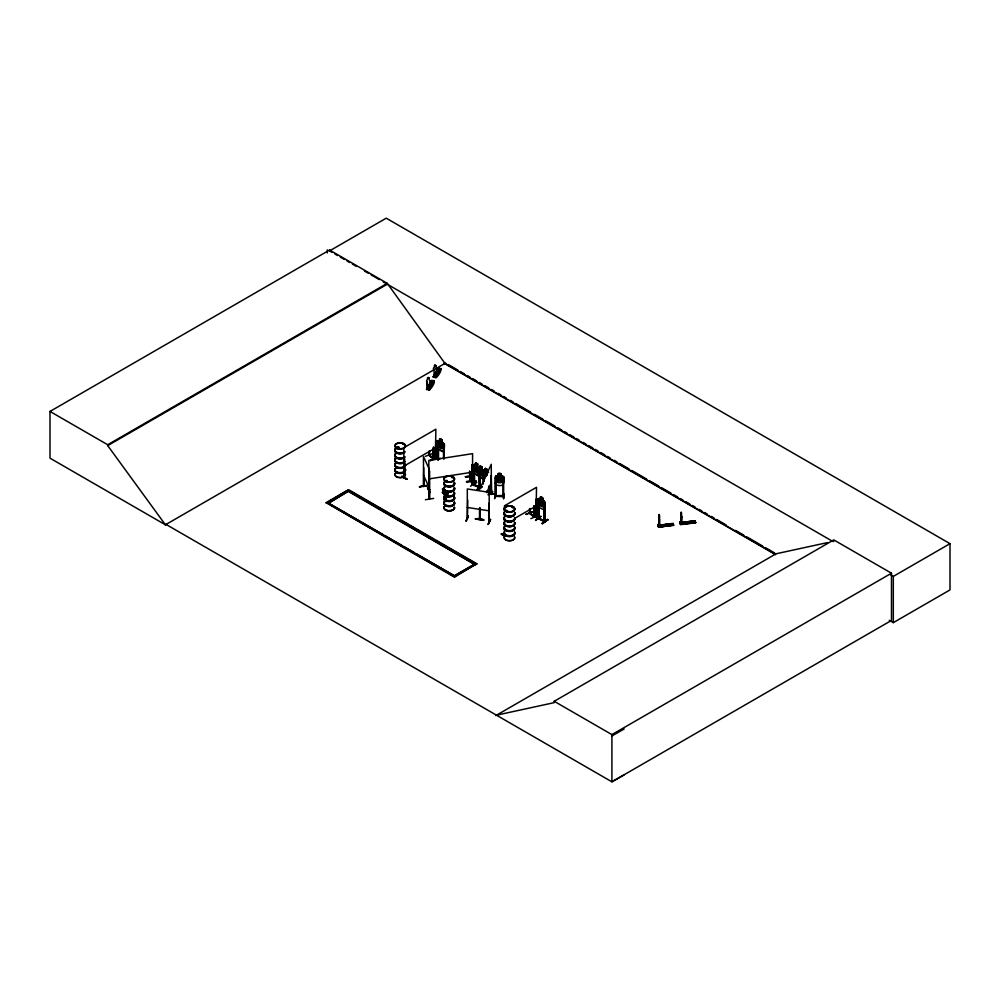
<?xml version="1.0" encoding="UTF-8"?>
<svg xmlns="http://www.w3.org/2000/svg" width="1000" height="1000" viewBox="0 0 1000 1000"><rect width="100%" height="100%" fill="white"/><g stroke="black" fill="none" stroke-linecap="round" stroke-linejoin="round"><path stroke-width="1.5" d="M469.588 470.988L469.9 477.188L469.487 476.05M658.938 524.587L659.463 526L659.338 514.538M659.638 519.062L659.463 526L658.863 524.862M680.462 522.312C681.488 522.712 679.775 520.725 680.55 524.3L695.475 522.212L695.625 522.837L680.588 524.612L679.987 521.888L681.55 521.838L679.987 521.888M680.9 522.075L681.038 514.138L680.863 514.775M681.438 523.425L681.688 517.537M681.625 517.688L681.55 523.413L681.075 522M673.65 525.388L658.55 526.987L658.25 524.75M658.9 517.362L659.212 514.7M659.025 516.987L658.913 517.8M681.612 517.275L681.725 516.462M681.737 516.9L681.575 517.55M429.237 388.488L429.65 382.55A1.887 1.475 28.9 0 0 429.275 380.05L429.15 377.975M436.05 376.15L436.463 370.213A1.887 1.475 28.9 0 0 436.087 367.713L435.975 365.637M496.025 496.175L495.262 496.4L495.35 477.7M495.375 493.462L494.613 498.725L495.425 493.837M496.1 477.887L495.337 477.875M495.475 476.575L496.275 475.7L495.375 476.55L495.438 496.15M496.238 484.938L495.387 482.6L496.238 484.938C504.175 487.337 504.338 483.288 503.738 476.675L500.95 475.812M495.425 495.725L496.2 495.55L495.438 495.475M503.575 495.7C484.562 496.95 507.35 494.113 502.962 496.575L502.887 477.875L503.65 478.062M498.162 475.8C496.075 472.312 503.15 472.438 500.863 475.938L502.25 476.725L502.25 480.975L500.863 482.762L498.263 482.7L496.863 480.85L496.863 476.6L498.263 475.875L498.263 473.55L500.863 473.663M502.788 496.55L502.8 495.7M503.925 493.65L503.575 498.938L503.975 493.688M427.663 485.55L419.412 486.788L427.625 485.475M480.012 507.85L480.075 518.987C478.537 519.637 480.788 517.438 479.525 518.638M491 494.4L491.625 493.413L491.05 493.738M491.562 494.1L491.262 475.538L491.15 494.075M475.425 519.025C480.425 516.975 491.575 522.612 475.438 518.95M469.913 477.088L469.913 476.45M428.488 389.212L427.663 389.05L427.625 387.775L428.475 387.612L428.488 389.212L428.45 387.938M434.75 375.525L435.262 376.95L434.475 376.725M435.125 375.725L434.762 375.662M396.613 447.512L398.013 447.85M396.775 447.638L398.062 447.95M397.35 447.962L396.95 447.25M403.537 444.25L403.688 444.15M403.125 443.938L403.387 443.913M445.688 480.887L447.137 480.613M445.763 481L446.788 480.838M447.25 480.85L446.688 480.375L447.137 481.087M452.025 477.625L452.1 477.212M452.125 477.438L452.825 477.438L451.912 477.5M505.85 510.825L507.463 510.7M506.538 511.112L506.388 510.3M506.163 510.825L506.825 510.425M507.163 510.913L506.925 510.85M507.488 510.825L507.025 511.037M512.825 507.638L512.175 507.325L513.062 507.4M466.163 520.9L468.375 515.837L465.975 520.938M401.825 476.375L406.9 479.263L401.737 476.688L406.9 479.263L403.263 476.812M504.787 536.175L501.175 534.062L504.812 536.112M501.438 533.888L505.075 535.913M431.112 383.812L430.588 384.588L430.637 383.762M438.2 371.712L437.562 372.275L437.3 371.463M538.362 518.7L538.263 517.938L539.188 518.125M538.362 518.025L539.1 518.775M539.175 518.837L538.513 500.012L538.513 518.525L544.938 521.575L544.938 503.075L544.15 502.925L544.163 521.5L544.462 520.612M544.1 520.788C529.8 514.325 548.862 522.675 544.275 520.588M666.562 524.913L666.6 524.55M666.513 524.95L667.325 524.4L667.55 525.15M689.225 522.65L689.575 521.925L688.5 522.05M486.15 474L487.525 472.688M432.45 453.6L425.363 456.325M533.088 511.712L526 514.425M440.812 444.087L439.175 441.362L440.525 444.6C437.537 446.062 440.213 448.55 440.988 445.325L442.837 448.425L441.413 445.05L442.775 443.075L440.825 443.95M541.413 502.275L543.413 501.175L542.05 503.15L543.475 506.525L541.625 503.425C540.837 506.562 538.312 504.312 541.163 502.713L539.812 499.475L541.462 502.05M444.113 449.812C442.575 455.375 445.613 444.513 444.05 443.787L441.962 441.962L442.025 439.637L439.812 438.663L438.812 445.538L439.888 447.875L441.9 448.825L442.975 447.525L442.025 439.637M538.3 504.925L538.975 507.512L544.075 509.875L544.688 501.887L542.663 500.025L542.663 497.75C537.263 495.65 545 497.35 542.537 500.1L543.612 501.375L543.612 505.625L542.537 506.938L540.525 505.975L539.45 503.65L539.45 499.4L540.525 499.15L540.513 496.725M544.075 509.875L544.763 508M428.4 387.837L428.013 388.275M658.95 516.737L659.087 514.9M428.825 489.7L429.7 489.538L428.862 489.438M472 483.7L471.825 465.025L472.575 464.9L472.725 483.587L471.825 483.7L472.738 482.875M435.1 375.15L434.438 375.45M479.888 519.312L479.725 507.8M427.562 487.562L429.875 492.638L427.625 487.525M427.55 487.85L429.762 492.612M467.738 500.075L467.375 518.525M466.2 520.975L468.375 516.225M488.812 503.512L489.113 522.112L489.237 485.887M490.575 519.663L488.175 524.362L490.562 519.612M488.175 524.362L490.363 519.237M479.525 489.562L491.262 464.288L491.388 494.5M486.7 492.625L491.262 482.788M535.588 520.35L540.725 516.45M474.6 484.188L473.988 483.875M474.212 484.35L474.6 484.862M479.375 475.312L479.312 487.612L479.975 487.925L479.2 487.15M486.275 491.425L489.5 492.837L488.713 492.663M495.55 494.237L488.7 493.462L488.625 492.575M429.613 454.8C428.075 452.788 429.137 458.738 428.888 452.075M433.1 458.162L433.088 458.775M433.762 448.263L433.787 458.988M534.4 506.362L534.45 517.2C519.788 504.913 543.488 525.638 530.25 512.9M530.2 513.538L529.763 508.537M533.737 516.263L534.412 516.462M427.1 382.075L427.438 388.15L427.1 382.075A1.887 1.475 28.9 0 1 427.475 379.712L427.5 377.863L428.375 377.45M433.888 369.812L433.925 369.738A1.887 1.475 28.9 0 1 434.288 367.388L434.55 365.225M426.538 389.3L428.9 385.725M434.05 376.987L433.975 375.125L436.463 376.225L436.675 375.625L436.675 376.425L433.975 375.925L433.975 375.125M426.488 389.288L427.8 386.863M430.087 382.975L430.562 381.95L433.263 382.612L430.562 381.95M430.875 381.375C438.212 381.9 428.713 382.863 431.35 380.525C441.6 378.925 419.775 402.1 433.9 381.337M438.162 368.188L433.3 376.95L438.162 368.188C448.212 366.825 426.4 389.762 441.012 369.062M427.625 387.775L427.663 389.05M429.988 383.188L431.35 380.525M430.213 383.325L432.075 381.012L427.425 389.438L426.688 389.212M434.25 375.825L433.925 369.738M435.65 373.4L438.688 368.45L434.225 377.113M431.875 380.775C419.45 400.275 433.925 381.812 431.375 380.775M438.688 368.45L433.5 376.875M434.05 381.025L428.663 389.675L432.65 382.425M428.713 389.688L433.5 381.163M433.075 382.5L428.888 389.613M436.087 459.087L435.875 440.438L435.275 459.288C439.875 459.4 424.925 453.6 438.188 459.8M536.775 517.2L536.512 498.537L536.125 517.513L536.775 517.2L535.913 517.4L536.575 516.337L536.125 516.838M470.45 481L469.487 472.1M486.35 475.163C485.475 478.2 483.3 475.838 485.925 474.425L484.688 471.112L486.275 474.075M444.513 494.275C442.225 493.125 446.238 488.325 443.45 491.25L442.762 488.85L443.825 491.087L442.362 492.663L443.8 491.825L444.513 494.275L443.8 491.825M443.825 491.087L444.487 490.15M446.812 493.775L446.112 491.375L446.812 493.775C448.488 489.725 447.738 501.512 447.388 494.137M447.188 493.612L447.85 492.675M445.138 498.6L444.438 496.188L445.138 498.6C446.812 494.55 446.062 506.337 445.712 498.95M445.513 498.438L446.175 497.5M442.75 492.95L443.425 492M446.112 491.375C447.038 496.312 445.438 493.4 447.825 496.325L448.25 496.637M446.112 495.475L447.163 494.35M444.438 496.188C445.35 501.138 443.762 498.225 446.15 501.15L446.562 501.463M444.438 500.3L445.487 499.175M396.85 447.312L397.225 448M398.088 447.75L397.35 447.812M445.637 480.737L446.712 481.062M512.788 507.075L512.4 507.075M442.362 492.663L443.6 491.312L442.762 488.85M443.663 491.775L444.888 490.45M447.013 494.3L448.237 492.975M444.038 500L445.288 498.663M445.337 499.125L446.562 497.788M658 525.275L658.15 525.9L658.012 524.475L659.575 524.412L658.012 524.475M658.1 525.662L673.188 524.125L659.638 525.688M658.462 526.562L658.612 527.188L673.6 524.95L658.625 527.188M673.138 523.9L671.513 523.688M658.5 526.85L673.612 525.112L673.037 523.35M695.013 520.775L695.575 522.537L680.512 524.4L679.925 522.762L695.163 521.55L695.013 520.775L693.487 521.112M695.088 521.35L680.013 523.013M695.562 522.638L695.013 520.925L679.925 522.762L695.013 520.925L695.163 521.55M478.65 471.95L477.663 473.2L475.812 472.15L474.825 469.762L474.825 465.513L475.812 465.312C475.962 459.538 472.887 467.325 479.05 467.088L479.775 468.225L477.725 466.337L478.65 467.7M472.65 483.387L471.775 483.488M472.575 483.612L472.575 453.663L428.8 460.438L428.875 480.75M530.25 513.575L530.2 508.913M423.438 486.3L423.888 485.838M429.65 498.925L429.538 471.562L428.8 471.675L429.538 471.562M435.275 458.612L435.6 459.412L436.087 440.562M504.5 535.487L504.475 505.8L536.512 487.3L536.013 517.3M403.612 444.475L402.95 444.475M512.962 507.45L512.238 507.45M480.025 468.162L478.05 467.837L478.663 476.55L483.363 479.188L483.975 471.2L483.275 470.037L482 469.3L482.987 470.625L482.987 474.875L482 476.125L480.163 475.062L479.175 472.675L480.163 465.962L481.938 467.062M478.125 467.9L478.775 467.438M474.462 464.4L473.762 464.888L473.738 484.738L479.775 488.125L479.913 477.175M540.513 499L538.3 498.825L538.337 518.725M538.375 498.888L539.075 498.387M438.462 459.162L438.462 442.2L438.275 459.288M437.663 446.825L438.338 449.412L443.438 451.775L438.338 449.412M444.113 458.975L444.175 443.75M443.512 458.7L443.7 444.688L443.7 458.562M444.113 445.1L443.512 444.825M437.925 459.862L440.087 458.35M438.212 459.7L440.05 458.387M538.987 498.338L544.062 500.688M538.513 500.012L539.1 500.3M544.812 501.85L544.812 521.737L538.325 518.65M544.938 503.075L544.15 502.925M535.65 520.45L541.05 516.275L535.65 520.062M542.2 523.175L547.65 519.425L542.3 523.562M542.25 523.237L547.625 519.4L547.975 519.938M542.2 523.562L547.65 519.7M542.562 523.7L547.938 519.888M438.55 368.612L438.375 368.575M433.288 376.938C435.637 378.45 436.95 376.362 435.988 377.088M433.812 377.038L438.888 368.675L438.188 368.45M433.837 381.312L431.35 380.688M428.65 389.663L429.6 389.837L426.688 389.113M429.175 389.762L429.175 388.775L429.175 389.412M430.238 384.05L431.112 383.938M689.513 522.438L688.975 521.938M404.375 458.625L403.837 477.438M433.025 457.238L436.737 459.212M435.337 458.512L436.15 458.35L435.538 458.75M404.438 477.088L403.775 477.475L403.837 447.7L435.875 429.2L435.275 459.288L435.887 458.9M477.788 464.025L475.812 463.038L477.788 464.025L477.663 466.375M474.338 466.525L473.787 466.213L474.212 485.025M473.762 470.988L474.375 473.6L479.1 476.225M485.325 477.663L484.338 475.275L485.325 468.4L487.312 469.538L487.312 471.812M483.35 470.363L483.975 469.913L488.575 472.6M487.312 469.538L485.262 468.438M483.862 481.287L484.062 471.912M470.513 486.163L476.775 482.488M474.4 484.575L479.988 487.325M479.312 487.137L473.988 484.538M479.412 487.65L479.162 475.438M480.812 487.9L476.887 489.8L481.688 486.637M481.712 486.688L476.925 489.45M481.975 487.137L476.95 489.775L481.712 486.938M488.625 493.25L488.888 487M488.8 493.537L492.463 491.825M488.837 493.6L492.425 491.5M488.8 493.925L492.425 491.763M487.938 494.812L492.725 492L492.388 491.45M536.287 517.463L536.725 498.663M540.037 518.6L533.75 515.25M166.15 524.462L165.5 524.85L50 458.162L50 411.438L329.55 250.037L387.262 283.35L444.975 363.4L775.4 554.175M329.55 250.037L329.55 250.9L386.238 218.175L950 543.663L950 589.913L893.312 622.638L889.262 620.288M50 411.438L107.713 444.75L387.262 283.35M624.15 774.85L611.912 781.825L166.075 524.425L165.413 524.8L107.713 445.613L387.262 284.212M165.413 524.8L445.625 363.025M326.238 502.6L348.6 489.688L476.775 563.688L454.412 577.175L326.238 502.6L454.412 576.6L476.775 563.688M326.238 503.175L347.438 490.363L475.613 564.938L348.787 491.712M403.837 466.2L435.875 447.7M478.688 467.388L483.975 471.238M481.938 469.338L482.062 466.987L482.062 469.263M484.038 477.312L483.25 479.125L478.775 476.475M515.15 518.138L536.512 505.8M473.113 565.037L454.412 575.825L474.438 564.263M495.85 715.575L776.062 553.787L827.688 542.562M496.5 715.188L554.212 702.638L554.212 701.3L833.763 539.9L891.475 573.212L891.475 620.425L611.912 781.825L611.912 734.613L891.475 573.212M833.763 541.237L833.112 541.625L383.237 281.887M890.638 574.837L893.312 576.388L950 543.663M611.912 735.962L624.15 728.988M434.525 365.288L435.425 365.188M403.988 476.925L404.175 476.887M445.712 495.188L446.488 495.312M446.788 494.525L447.825 496.325M445.112 499.338L446.15 501.15M437.163 371.65L438.2 371.838M666.712 524.6L667.75 524.8M429.312 455.525L429.562 450.8M433.038 458.263L433.775 458.363M430.15 460.513C434.938 458.825 443.7 454.738 430.412 460.737M525.8 514.312L532.888 511.55M530 513.188L533.675 516.362M533.975 516.737L533.725 506.087M530.862 518.625L537.888 515.812M404.375 476.45L403.988 477.6L404.05 459.062M404.288 477.15L404.588 458.75M680.975 514L681.175 512.112L681.488 512.663M428.875 489.462L428.988 490.375L429.625 490.05M428.875 490.138L429.538 490.062M446.175 480.875L446.562 481.15M544.275 521.263L544.338 502.788M666.787 525.05L667.412 525.075M689.388 522.487L688.487 522.238M472.65 465.062L471.825 465.025M472.025 481.037L473.862 485.45M472.65 482.713L471.75 483.537M472.575 482.725L471.938 483.025M471.688 481.037L474.275 485.763L472.013 481M423.738 467.788L423.562 486.562L423.45 456.587L429.312 469.225L429.325 498.988L429.212 480.25M419.425 486.75L427.675 485.262M433.625 498.4L425.425 499.725M428.8 478.938L472.575 472.163M659.463 515.962L659.575 517.612M681.375 512.675L681.413 512.925M681.55 513.362L681.55 515.037M666.087 524.325L667.613 523.987L668.175 525.588M668.962 523.987L670.487 523.65L671.062 525.25M688.05 521.75L689.587 521.4L690.15 523.013M690.938 521.413L692.463 521.062L693.025 522.837L692.463 521.062M673.075 523.787L659.475 525.212L659.538 524.288M658.525 525.95L660.062 525.775L660.1 526.7L659.575 525.062M680.55 523.5L682.025 523.188L682.075 524.125L681.513 521.712M695.575 522.375L680.55 524.3M538.875 518.938L538.913 500.438M544.812 521.062L544.738 521.75M495.438 496.175L503.638 496.375M473.837 475.962L465.35 476.7L473.787 476.05M465.4 476.863L473.837 476.213M446.575 480.95L445.887 481.087M466.512 481.45C480.962 481.512 478.488 480.213 466.512 481.775M466.512 481.838L474.938 480.825M489.188 492.925L486.475 491.312M489.212 493.638L488.688 493.288L495.65 494.363L488.638 493.587M433.775 459.038L429.212 455.087M428.913 490.35L428.8 485.05M498.263 475.825L496.262 475.75L502.713 475.975M495.262 496.4L503.65 496.562L503.65 476.712M429.125 451.975L429.363 455.562L429.312 450.9M428.9 455.213L433.562 459.188L433.512 446.812M533.975 506L534.2 517.3L534.15 506.463M506.475 511.175L505.9 510.75M478.537 472.837L476.838 469.65L475.788 471.188L475.087 470.788L476.413 468.913L475.175 465.6L476.8 468.612C477.575 465.662 479.8 468.062 477.225 469.387L478.5 472.587M467.25 518.713L467.438 517.8M489.175 492.325L467.3 488.95L467.325 518.713M467.3 507.45L489.175 510.838M433.5 375.988L433.713 376.662M430.087 382.812L432.788 383.3M427.362 388.137L429.862 387.95L429.862 388.762L427.163 388.263L427.163 387.463M426.688 388.312L426.887 389M469.825 476.712L470.913 481.5L470.763 471.775M428.338 377.512L428.975 377.85M479.688 488.125L479.712 475.75M488.988 493.188L489.438 485.775M488.837 522.05L488.888 503.35M439.888 438.775L441.9 439.725M438.387 440.325L444.05 443.787M438.462 442.2L437.688 442.05L437.875 458.875M435.387 365.25L436.025 365.913M433.488 459.188L433.338 449.438M479.05 476.112L474.487 473.512L473.888 470.975M479.925 487.938L474 484.588L473.888 464.913M402.025 476.175L406.863 478.938M503.913 534.913L501.463 533.562L505.075 535.662M329.55 250.9L332.238 252.45M334.925 254L337.612 255.55M340.288 257.1L344.312 259.425M347 260.975L349.688 262.525M352.375 264.075L356.4 266.4M364.45 271.05L368.475 273.375M371.163 274.925L379.212 279.562M448.325 364.575L457.762 370.025M460.462 371.587L464.513 373.925M467.2 375.475L469.9 377.038M472.6 378.587L476.65 380.925M479.35 382.488L482.038 384.05M484.738 385.6L488.787 387.938M491.488 389.5L494.175 391.05M498.225 393.387L500.925 394.95M503.625 396.5L506.312 398.062M510.363 400.4L513.062 401.95M515.763 403.512L530.6 412.075M534.637 414.412L542.737 419.087M545.425 420.637L554.875 426.087M557.562 427.65L561.613 429.988M564.312 431.538L567.013 433.1M569.712 434.663L573.75 436.987M576.45 438.55L579.15 440.112M583.188 442.438L585.887 444M588.587 445.562L592.638 447.9M595.337 449.45L598.025 451.012M600.725 452.562L604.775 454.9M607.475 456.463L610.163 458.013M614.212 460.35L616.912 461.912M619.612 463.462L629.05 468.913M631.75 470.475L646.587 479.038M649.275 480.6L658.725 486.05M661.413 487.6L670.863 493.062M673.55 494.613L677.6 496.95M680.3 498.512L683 500.062M685.7 501.625L689.737 503.963M692.438 505.513L695.138 507.075M699.175 509.412L701.875 510.962M704.575 512.525L707.275 514.075M711.325 516.413L714.013 517.975M716.712 519.525L726.15 524.987M735.6 530.438L743.688 535.1M746.388 536.663L762.575 546M765.263 547.562L774.712 553.013M444.087 363.275L775.6 554.675M482.062 466.987L480.025 465.887L480.087 468.275M349.95 491.037L414.712 528.425M417.413 529.987L433.6 539.338M436.3 540.887L445.75 546.35M448.45 547.9L476.775 564.263M328.762 503.275L382.725 534.438M385.425 535.988L401.613 545.337M404.312 546.9L413.762 552.35M416.463 553.913L454.237 575.725M554.212 701.3L611.912 734.613M433.288 458.162L429.363 455.087L433.425 458.45M423.45 475.087L429.312 487.725M693.487 520.95L694.05 522.55M690.938 521.25L691.5 522.85M688.05 521.587L688.625 523.188M671.513 523.525L672.075 525.138M668.962 523.825L669.525 525.438M666.087 524.163L666.65 525.763M658.512 524.8L658.512 526.15L658.475 524.688M658.575 526.875L658.05 525.237L673.037 523.513L673.188 524.125M445.737 491.538L446.587 494M444.025 491.613L444.888 494.113M442.388 489.012L443.225 491.475M444.062 496.362L444.913 498.825M538.438 504.913L539.075 507.425M483.413 476.488L484.012 479.038M659.325 514.825L659.45 515.75M681.438 515.05L681.612 516.487M659.025 517.788L659.087 524.938M893.312 576.388L893.312 622.638M680.312 521.725L680.175 523.088M540.588 496.825L540.588 499.113M529.95 509L530 513.675M529.525 508.638L529.538 513.312L529.475 512.537M496.2 495.55L496.188 496.4M496.112 477.725L496.012 496.438M488.688 487.125L488.688 493.363M487.188 469.613L487.188 471.887M487.188 475.475L487.188 472.65L485.325 471.587L485.325 475.838M485.4 468.512L485.4 470.8M484.062 478.075L484.062 481.163M483.512 477.775L483.512 480.85M483.312 477.887L483.312 484.062M479.525 508.237L479.513 519.35M474.55 474.113L474.613 484.938M470.562 472.238L470.575 481.538L470.462 471.8M455.588 576.5L327.413 502.5M439.95 438.725L439.95 441L437.663 440.725L437.688 459.012M439.6 370.975L436.9 370.637M439.175 371.737L436.475 371.4M434.475 375.375L434.438 376.8M433.088 447.987L433.062 458.85M432.362 384.062L429.663 383.725M423.738 476.7L423.85 486.525M327.287 249.862L327.287 252.925M107.713 444.75L107.713 445.613M454.425 487.938A5.375 3.1 0 0 1 448.537 491.812A5.375 3.1 0 0 1 444.588 487.188M454.363 488.25A5.3 3.062 0 0 1 448.55 492.075A5.3 3.062 0 0 1 444.65 487.512M454.338 492.225A5.275 3.05 0 0 1 448.55 496.037A5.275 3.05 0 0 1 444.663 491.488M454.338 492.562A5.275 3.05 0 0 1 448.55 496.375A5.275 3.05 0 0 1 444.663 491.825M454.425 482.837A5.375 3.1 0 0 1 448.537 486.712A5.375 3.1 0 0 1 444.588 482.088M454.363 487.388A5.3 3.062 0 0 1 448.55 491.213A5.3 3.062 0 0 1 444.65 486.65M454.363 483.137A5.3 3.062 0 0 1 448.55 486.962A5.3 3.062 0 0 1 444.65 482.4M454.425 487.675A5.375 3.1 0 0 1 448.537 491.55A5.375 3.1 0 0 1 444.588 486.925M454.425 482.575A5.375 3.1 0 0 1 448.537 486.45A5.375 3.1 0 0 1 444.588 481.825M454.35 482.287A5.288 3.05 0 0 1 448.55 486.112A5.288 3.05 0 0 1 444.663 481.55M454.425 502.488A5.375 3.1 0 0 1 448.537 506.362A5.375 3.1 0 0 1 444.588 501.737M454.363 502.8A5.3 3.062 0 0 1 448.55 506.625A5.3 3.062 0 0 1 444.65 502.062M454.513 507.562A5.275 3.05 0 0 1 447.875 510.513A5.275 3.05 0 0 1 444.663 506.037M454.513 493.775A5.275 3.05 0 0 1 447.875 496.725A5.275 3.05 0 0 1 444.663 492.25M454.363 492.725A5.312 3.062 0 0 1 448.55 496.562A5.312 3.062 0 0 1 444.637 491.987M454.425 497.388A5.375 3.1 0 0 1 448.537 501.262A5.375 3.1 0 0 1 444.588 496.637M454.363 501.938A5.3 3.062 0 0 1 448.55 505.763A5.3 3.062 0 0 1 444.65 501.2M454.35 497.7A5.288 3.05 0 0 1 448.55 501.512A5.288 3.05 0 0 1 444.663 496.962M454.425 502.225A5.375 3.1 0 0 1 448.537 506.1A5.375 3.1 0 0 1 444.588 501.475M454.425 497.125A5.375 3.1 0 0 1 448.537 501A5.375 3.1 0 0 1 444.588 496.375M454.35 496.838A5.288 3.05 0 0 1 448.55 500.65A5.288 3.05 0 0 1 444.663 496.1M514.587 522.2A5.288 3.05 0 0 1 509.475 526.05A5.288 3.05 0 0 1 504.375 522.2M514.6 513.112A5.3 3.062 0 0 1 509.475 516.962A5.3 3.062 0 0 1 504.363 513.112M514.587 512.25A5.288 3.05 0 0 1 509.475 516.1A5.288 3.05 0 0 1 504.375 512.25M514.587 518.212A5.288 3.05 0 0 1 509.475 522.062A5.288 3.05 0 0 1 504.375 518.212M514.675 517.913A5.375 3.1 0 0 1 509.475 521.812A5.375 3.1 0 0 1 504.288 517.913M514.675 517.638A5.375 3.1 0 0 1 509.475 521.55A5.375 3.1 0 0 1 504.288 517.638M514.6 517.362A5.3 3.062 0 0 1 509.475 521.213A5.3 3.062 0 0 1 504.363 517.362M514.675 512.8A5.375 3.1 0 0 1 509.475 516.712A5.375 3.1 0 0 1 504.288 512.8M514.675 512.537A5.375 3.1 0 0 1 509.475 516.45A5.375 3.1 0 0 1 504.288 512.537M514.587 522.513A5.288 3.05 0 0 1 509.475 526.362A5.288 3.05 0 0 1 504.375 522.513M514.575 522.95A5.275 3.05 0 0 1 509.475 526.788A5.275 3.05 0 0 1 504.375 522.95M514.575 536.763A5.275 3.05 0 0 1 509.475 540.6A5.275 3.05 0 0 1 504.375 536.763M514.612 522.7A5.312 3.062 0 0 1 509.475 526.55A5.312 3.062 0 0 1 504.35 522.7M514.6 527.663A5.3 3.062 0 0 1 509.475 531.512A5.3 3.062 0 0 1 504.363 527.663M514.587 526.8A5.288 3.05 0 0 1 509.475 530.65A5.288 3.05 0 0 1 504.375 526.8M514.587 532.762A5.288 3.05 0 0 1 509.475 536.613A5.288 3.05 0 0 1 504.375 532.762M514.675 532.463A5.375 3.1 0 0 1 509.475 536.362A5.375 3.1 0 0 1 504.288 532.463M514.675 532.188A5.375 3.1 0 0 1 509.475 536.1A5.375 3.1 0 0 1 504.288 532.188M514.6 531.912A5.3 3.062 0 0 1 509.475 535.763A5.3 3.062 0 0 1 504.363 531.912M514.675 527.35A5.375 3.1 0 0 1 509.475 531.263A5.375 3.1 0 0 1 504.288 527.35M514.675 527.087A5.375 3.1 0 0 1 509.475 531A5.375 3.1 0 0 1 504.288 527.087M514.587 537.038A5.288 3.05 0 0 1 509.475 540.875A5.288 3.05 0 0 1 504.375 537.038M403.963 457.788A5.375 3.1 0 0 1 396.887 458.062A5.375 3.1 0 0 1 395.513 454.05M404.75 457.425A5.3 3.062 0 0 1 397.512 458.537A5.3 3.062 0 0 1 395.575 454.363M404.762 461.538A5.312 3.062 0 0 1 397.512 462.65A5.312 3.062 0 0 1 395.562 458.462M404.738 461.4A5.275 3.05 0 0 1 397.525 462.512A5.275 3.05 0 0 1 395.588 458.35M404.762 461.7A5.312 3.062 0 0 1 397.512 462.825A5.312 3.062 0 0 1 395.562 458.638M403.963 452.688A5.375 3.1 0 0 1 396.887 452.95A5.375 3.1 0 0 1 395.513 448.938M396.362 448.3A5.375 3.1 0 0 1 398.775 447.5M404.738 456.562A5.288 3.05 0 0 1 397.512 457.688A5.288 3.05 0 0 1 395.588 453.512M404.75 452.312A5.3 3.062 0 0 1 397.512 453.438A5.3 3.062 0 0 1 395.575 449.263M396.413 448.625A5.3 3.062 0 0 1 398.787 447.837M404.812 456.887A5.375 3.1 0 0 1 397.475 458.025A5.375 3.1 0 0 1 395.513 453.787M404.812 451.775A5.375 3.1 0 0 1 397.475 452.912A5.375 3.1 0 0 1 395.513 448.675M396.362 448.038A5.375 3.1 0 0 1 398.775 447.238M404.75 451.463A5.3 3.062 0 0 1 397.512 452.587A5.3 3.062 0 0 1 395.575 448.4M396.413 447.775A5.3 3.062 0 0 1 398.787 446.975M404.812 468.6A5.375 3.1 0 0 1 400.163 473.25A5.375 3.1 0 0 1 395.513 468.6M404.75 468.913A5.3 3.062 0 0 1 404.75 471.975M403.913 472.612A5.3 3.062 0 0 1 396.938 472.875A5.3 3.062 0 0 1 395.575 468.913M404.725 472.912A5.263 3.038 0 0 1 400.163 477.475A5.263 3.038 0 0 1 395.6 472.912M403.888 462.788A5.263 3.038 0 0 1 396.95 463.05A5.263 3.038 0 0 1 395.6 459.113M404.738 473.2A5.275 3.05 0 0 1 400.163 477.762A5.275 3.05 0 0 1 395.588 473.2M404.762 461.912A5.312 3.062 0 0 1 397.512 463.025A5.312 3.062 0 0 1 395.562 458.837M405.35 464.237A5.375 3.1 0 0 1 399.462 468.113A5.375 3.1 0 0 1 395.513 463.488M404.75 468.062A5.3 3.062 0 0 1 400.163 472.65A5.3 3.062 0 0 1 395.575 468.062M405.288 464.55A5.3 3.062 0 0 1 399.475 468.375A5.3 3.062 0 0 1 395.575 463.812M404.812 468.338A5.375 3.1 0 0 1 400.163 472.987A5.375 3.1 0 0 1 395.513 468.338M405.538 464.775A5.375 3.1 0 0 1 398.775 467.775A5.375 3.1 0 0 1 395.513 463.225M405.462 464.487A5.3 3.062 0 0 1 398.787 467.438A5.3 3.062 0 0 1 395.575 462.95M475.525 518.7L483.762 520L475.525 518.737M482.713 475.8L481 472.675C480.125 475.7 477.962 473.338 480.575 471.938L479.338 468.625L480.962 471.65C481.688 468.638 484.038 471.2 481.388 472.425L482.713 475.8M502 481.875L501.1 481.925L499.575 479.688L497.163 481.85L498.975 479.175L497.238 476.538L499.525 478.675L501.9 476.637L500.138 479.212L502 481.875M440.125 368.888L435.475 377.35L440.863 368.688L440.175 368.913M348.6 491.037L328.575 503.175L348.6 491.037M500.387 474.025L498.725 473.988L498.725 474.75L500.387 474.787L500.387 474.025M500.863 476.7L498.263 476.637L498.263 480.887L500.863 480.95L500.863 476.7M440.387 369.55L437.688 369.05L440.387 369.55M440.075 370.112L437.375 369.625L440.075 370.112M438.7 372.587L436 372.088L438.7 372.587M431.887 384.925L429.188 384.425L431.887 384.925M441.538 439.938L440.25 439.325L441.538 440.688L441.538 439.938M441.9 442.762L439.888 441.8L439.888 446.05L441.9 447.013L441.9 442.762M542.175 498.038L540.887 497.425L542.175 498.8L542.175 498.038M542.537 500.863L540.525 499.913L540.525 504.15L542.537 505.112L542.537 500.863M477.337 464.288L476.138 463.612L477.337 465.05L477.337 464.288M486.85 469.8L485.662 469.125L486.85 470.562L486.85 469.8M477.663 467.125L475.812 466.075L475.812 470.325L477.663 471.375L477.663 467.125M481.675 467.212L480.487 466.525L481.675 467.975L481.675 467.212M482 470.062L480.163 469L480.163 473.25L482 474.312L482 470.062M446.6 481.438A5.275 3.05 0 0 0 454.513 478.8A5.275 3.05 0 0 0 446.6 476.163A5.275 3.05 0 0 0 446.6 481.438M446.6 481.863A5.275 3.05 0 0 0 454.513 479.225A5.275 3.05 0 0 0 446.6 476.587A5.275 3.05 0 0 0 446.6 481.863M446.587 481.625A5.312 3.062 0 0 0 454.55 478.975A5.312 3.062 0 0 0 446.587 476.312A5.312 3.062 0 0 0 446.587 481.625M448.55 510.9A5.3 3.062 0 0 0 454.363 507.075A5.3 3.062 0 0 1 448.55 510.913A5.3 3.062 0 0 1 444.65 506.35A5.3 3.062 0 0 0 448.55 510.9M506.825 511.413A5.3 3.062 0 0 0 514.775 508.762A5.3 3.062 0 0 0 506.825 506.112A5.3 3.062 0 0 0 506.825 511.413M506.838 511.85A5.288 3.05 0 0 0 514.763 509.2A5.288 3.05 0 0 0 506.838 506.55A5.288 3.05 0 0 0 506.838 511.85M505.725 511.112A5.312 3.062 0 0 0 514.612 509.738A5.312 3.062 0 0 0 508.1 505.988A5.312 3.062 0 0 0 505.725 511.112M397.512 448.325A5.3 3.062 0 0 0 405.462 445.675A5.3 3.062 0 0 0 397.512 443.025A5.3 3.062 0 0 0 397.512 448.325M397.525 448.738A5.275 3.05 0 0 0 405.438 446.1A5.275 3.05 0 0 0 397.525 443.462A5.275 3.05 0 0 0 397.525 448.738"/></g></svg>
